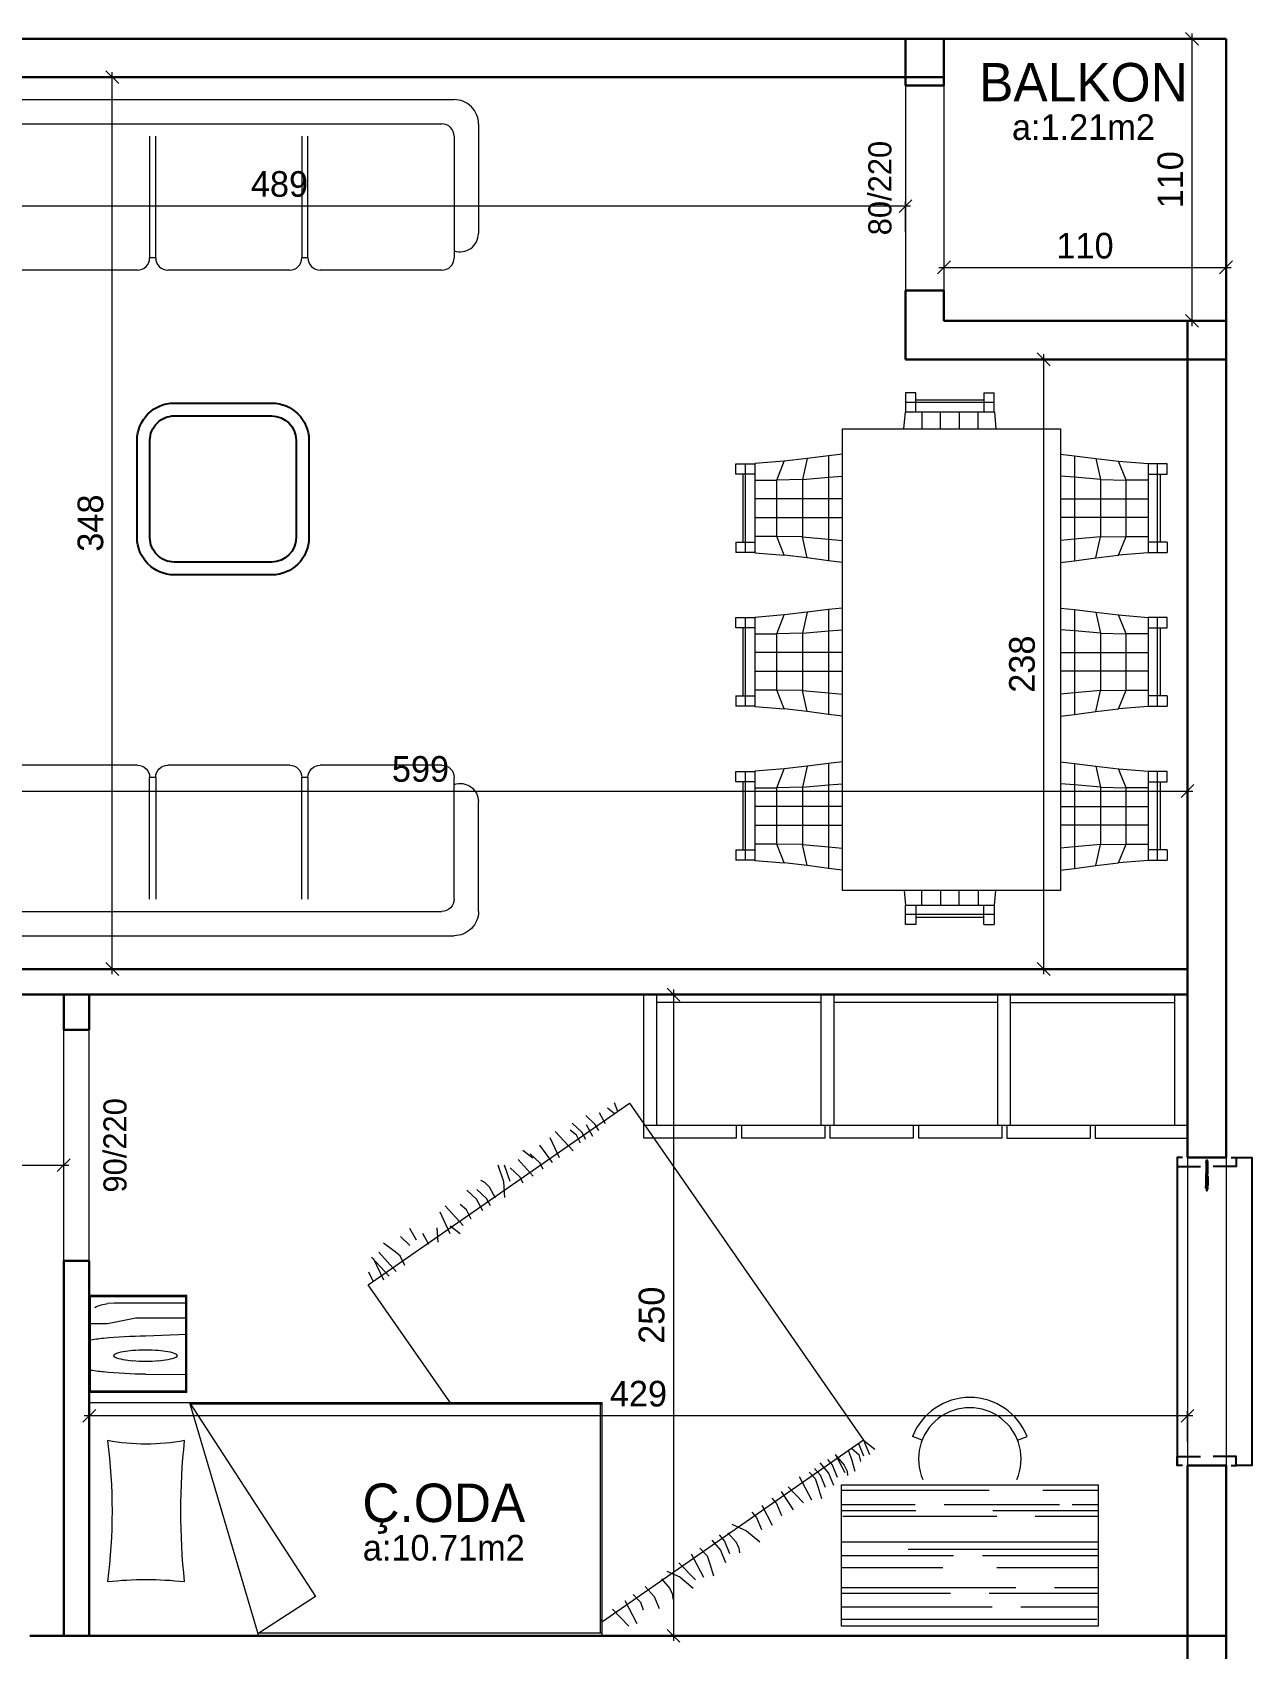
# Model space of a CAD drawing. Header units: centimetres. Extents: x 562865 to 1310255, y -148070 to 32737.
# Drawn here: x 622133 to 622608, y 19083 to 19713 of the extents above; entities that cross this region are included whole.
import ezdxf
from ezdxf.enums import TextEntityAlignment as Align

# ---------------------------------------------------------------- set-up
doc = ezdxf.new("R2010")
doc.units = ezdxf.units.CM
doc.header["$LTSCALE"] = 2.5
doc.layers.get('0').update_dxf_attribs({"color": 86})
for name, color, linetype in [('alan', 7, 'Continuous'), ('kapi-yazi', 7, 'Continuous'), ('mahal', 7, 'Continuous'), ('pencere', 7, 'Continuous')]:
    doc.layers.add(name, color=color, linetype=linetype)
for name, color, linetype, lineweight in [('DUVAR', 4, 'Continuous', 30), ('duvar-kesim', 7, 'Continuous', 0), ('iç ölçü', 106, 'Continuous', 18)]:
    doc.layers.add(name, color=color, linetype=linetype, lineweight=lineweight)
doc.styles.add('PINAR', font='comic.ttf')
doc.dimstyles.new('TEMİZ ÖLÇÜ', dxfattribs={"dimtxt": 10, "dimasz": 5, "dimexe": 1.8, "dimexo": 0.625, "dimgap": 3, "dimtad": 1, "dimdec": 0, "dimrnd": 0.5, "dimzin": 1, "dimdsep": 46, "dimtxsty": 'PINAR', "dimblk": 'OBLIQUE', "dimcen": 0.9, "dimdle": 2, "dimclrd": 256, "dimclre": 256, "dimclrt": 7, "dimadec": 0, "dimazin": 0, "dimtfac": 1, "dimtdec": 0, "dimtofl": 0, "dimtmove": 2, "dimatfit": 2, "dimfxl": 10, "dimfxlon": 1, "dimlwd": -1, "dimlwe": -1, "dimarcsym": 0})

# ---------------------------------------------------------------- blocks, each defined once
blk = doc.blocks.new('_Oblique')
at = {"color": 0, "linetype": 'ByBlock', "lineweight": -2}
blk.add_line((-0.5, -0.5), (0.5, 0.5), dxfattribs=at)
blk = doc.blocks.new('*D1385')
at = {"layer": 'Defpoints', "color": 0}
for p in [(622133.64, 19695.72), (622163.91, 19695.72), (622143.64, 19348.01)]:
    blk.add_point(p, dxfattribs=at)
at = {"layer": 'iç ölçü'}
for p, q in [((622153.91, 19695.72), (622165.71, 19695.72)), ((622163.91, 19346.01), (622163.91, 19697.72)), ((622153.91, 19348.01), (622165.71, 19348.01))]:
    blk.add_line(p, q, dxfattribs=at)
at = {"layer": 'iç ölçü', "linetype": 'ByBlock', "xscale": 5, "yscale": 5, "zscale": 5}
for p, rotation in [((622163.91, 19695.72), 90), ((622163.91, 19348.01), 270)]:
    blk.add_blockref('_Oblique', p, dxfattribs=dict(at, rotation=rotation))
at = {"layer": 'iç ölçü', "color": 7, "insert": (622155.45, 19521.87), "char_height": 10, "attachment_point": 5, "rotation": 90, "style": 'PINAR'}
blk.add_mtext('348', dxfattribs=at)
blk = doc.blocks.new('*D1386')
at = {"layer": 'Defpoints', "color": 0}
for p in [(621984.96, 19638.45), (622583.28, 19522.11), (622583.28, 19417.41)]:
    blk.add_point(p, dxfattribs=at)
at = {"layer": 'iç ölçü'}
for p, q in [((621984.96, 19427.41), (621984.96, 19415.61)), ((622583.28, 19427.41), (622583.28, 19415.61)), ((621982.96, 19417.41), (622585.28, 19417.41))]:
    blk.add_line(p, q, dxfattribs=at)
at = {"layer": 'iç ölçü', "linetype": 'ByBlock', "xscale": 5, "yscale": 5, "zscale": 5, "rotation": 180}
blk.add_blockref('_Oblique', (621984.96, 19417.41), dxfattribs=at)
at = {"layer": 'iç ölçü', "linetype": 'ByBlock', "xscale": 5, "yscale": 5, "zscale": 5}
blk.add_blockref('_Oblique', (622583.28, 19417.41), dxfattribs=at)
at = {"layer": 'iç ölçü', "color": 7, "insert": (622284.12, 19425.96), "char_height": 10, "attachment_point": 5, "style": 'PINAR'}
blk.add_mtext('599', dxfattribs=at)
blk = doc.blocks.new('*D1387')
at = {"layer": 'Defpoints', "color": 0}
for p in [(621984.96, 19645.43), (621984.96, 19638.45), (622473.28, 19632.63)]:
    blk.add_point(p, dxfattribs=at)
at = {"layer": 'iç ölçü'}
for p, q in [((622475.28, 19645.43), (621982.96, 19645.43)), ((621984.96, 19639.07), (621984.96, 19647.23)), ((622473.28, 19635.43), (622473.28, 19647.23))]:
    blk.add_line(p, q, dxfattribs=at)
at = {"layer": 'iç ölçü', "linetype": 'ByBlock', "xscale": 5, "yscale": 5, "zscale": 5, "rotation": 180}
blk.add_blockref('_Oblique', (621984.96, 19645.43), dxfattribs=at)
at = {"layer": 'iç ölçü', "linetype": 'ByBlock', "xscale": 5, "yscale": 5, "zscale": 5}
blk.add_blockref('_Oblique', (622473.28, 19645.43), dxfattribs=at)
at = {"layer": 'iç ölçü', "color": 7, "insert": (622229.12, 19654.03), "char_height": 10, "attachment_point": 5, "style": 'PINAR'}
blk.add_mtext('489', dxfattribs=at)
blk = doc.blocks.new('*D1388')
at = {"layer": 'Defpoints', "color": 0}
for p in [(622535.78, 19585.72), (622527.13, 19348.01), (622535.78, 19348.01)]:
    blk.add_point(p, dxfattribs=at)
at = {"layer": 'iç ölçü'}
for p, q in [((622527.13, 19587.72), (622527.13, 19346.01)), ((622535.15, 19585.72), (622525.33, 19585.72)), ((622535.15, 19348.01), (622525.33, 19348.01))]:
    blk.add_line(p, q, dxfattribs=at)
at = {"layer": 'iç ölçü', "linetype": 'ByBlock', "xscale": 5, "yscale": 5, "zscale": 5}
for p, rotation in [((622527.13, 19585.72), 90), ((622527.13, 19348.01), 270)]:
    blk.add_blockref('_Oblique', p, dxfattribs=dict(at, rotation=rotation))
at = {"layer": 'iç ölçü', "color": 7, "insert": (622518.75, 19466.87), "char_height": 10, "attachment_point": 5, "rotation": 90, "style": 'PINAR'}
blk.add_mtext('238', dxfattribs=at)
blk = doc.blocks.new('*D1344')
at = {"layer": 'Defpoints', "color": 0}
for p in [(622347.85, 19338.01), (622347.85, 19088.01), (622382.78, 19088.01)]:
    blk.add_point(p, dxfattribs=at)
at = {"layer": 'iç ölçü'}
for p, q in [((622372.78, 19338.01), (622384.58, 19338.01)), ((622382.78, 19340.01), (622382.78, 19086.01)), ((622372.78, 19088.01), (622384.58, 19088.01))]:
    blk.add_line(p, q, dxfattribs=at)
at = {"layer": 'iç ölçü', "linetype": 'ByBlock', "xscale": 5, "yscale": 5, "zscale": 5}
for p, rotation in [((622382.78, 19338.01), 90), ((622382.78, 19088.01), 270)]:
    blk.add_blockref('_Oblique', p, dxfattribs=dict(at, rotation=rotation))
at = {"layer": 'iç ölçü', "color": 7, "insert": (622374.3, 19213.01), "char_height": 10, "attachment_point": 5, "rotation": 90, "style": 'PINAR'}
blk.add_mtext('250', dxfattribs=at)
blk = doc.blocks.new('*D1345')
at = {"layer": 'Defpoints', "color": 0}
for p in [(622154.96, 19190.05), (622154.96, 19173.77), (622583.28, 19051.52)]:
    blk.add_point(p, dxfattribs=at)
at = {"layer": 'iç ölçü'}
for p, q in [((622154.96, 19183.77), (622154.96, 19171.97)), ((622585.28, 19173.77), (622152.96, 19173.77)), ((622583.28, 19163.77), (622583.28, 19175.57))]:
    blk.add_line(p, q, dxfattribs=at)
at = {"layer": 'iç ölçü', "linetype": 'ByBlock', "xscale": 5, "yscale": 5, "zscale": 5, "rotation": 180}
blk.add_blockref('_Oblique', (622154.96, 19173.77), dxfattribs=at)
at = {"layer": 'iç ölçü', "linetype": 'ByBlock', "xscale": 5, "yscale": 5, "zscale": 5}
blk.add_blockref('_Oblique', (622583.28, 19173.77), dxfattribs=at)
at = {"layer": 'iç ölçü', "color": 7, "insert": (622369.12, 19182.37), "char_height": 10, "attachment_point": 5, "style": 'PINAR'}
blk.add_mtext('429', dxfattribs=at)
blk = doc.blocks.new('*D1391')
at = {"layer": 'Defpoints', "color": 0}
for p in [(622144.96, 19271.51), (621984.96, 19259.25), (622144.96, 19259.25)]:
    blk.add_point(p, dxfattribs=at)
at = {"layer": 'iç ölçü'}
for p, q in [((621984.96, 19261.51), (621984.96, 19273.31)), ((622144.96, 19261.51), (622144.96, 19273.31)), ((621982.96, 19271.51), (622146.96, 19271.51))]:
    blk.add_line(p, q, dxfattribs=at)
at = {"layer": 'iç ölçü', "linetype": 'ByBlock', "xscale": 5, "yscale": 5, "zscale": 5, "rotation": 180}
blk.add_blockref('_Oblique', (621984.96, 19271.51), dxfattribs=at)
at = {"layer": 'iç ölçü', "linetype": 'ByBlock', "xscale": 5, "yscale": 5, "zscale": 5}
blk.add_blockref('_Oblique', (622144.96, 19271.51), dxfattribs=at)
at = {"layer": 'iç ölçü', "color": 7, "insert": (622064.96, 19280.02), "char_height": 10, "attachment_point": 5, "style": 'PINAR'}
blk.add_mtext('160', dxfattribs=at)
blk = doc.blocks.new('*D1394')
at = {"layer": 'Defpoints', "color": 0}
for p in [(622488.28, 19655.72), (622598.28, 19655.72), (622598.28, 19621.57)]:
    blk.add_point(p, dxfattribs=at)
at = {"layer": 'iç ölçü'}
for p, q in [((622488.28, 19631.57), (622488.28, 19619.77)), ((622598.28, 19631.57), (622598.28, 19619.77)), ((622486.28, 19621.57), (622600.28, 19621.57))]:
    blk.add_line(p, q, dxfattribs=at)
at = {"layer": 'iç ölçü', "linetype": 'ByBlock', "xscale": 5, "yscale": 5, "zscale": 5, "rotation": 180}
blk.add_blockref('_Oblique', (622488.28, 19621.57), dxfattribs=at)
at = {"layer": 'iç ölçü', "linetype": 'ByBlock', "xscale": 5, "yscale": 5, "zscale": 5}
blk.add_blockref('_Oblique', (622598.28, 19621.57), dxfattribs=at)
at = {"layer": 'iç ölçü', "color": 7, "insert": (622543.28, 19629.97), "char_height": 10, "attachment_point": 5, "style": 'PINAR'}
blk.add_mtext('110', dxfattribs=at)
blk = doc.blocks.new('*D1395')
at = {"layer": 'Defpoints', "color": 0}
for p in [(622585.03, 19710.72), (622591.23, 19710.72), (622591.23, 19600.72)]:
    blk.add_point(p, dxfattribs=at)
at = {"layer": 'iç ölçü'}
for p, q in [((622590.61, 19710.72), (622583.23, 19710.72)), ((622585.03, 19598.72), (622585.03, 19712.72)), ((622590.61, 19600.72), (622583.23, 19600.72))]:
    blk.add_line(p, q, dxfattribs=at)
at = {"layer": 'iç ölçü', "linetype": 'ByBlock', "xscale": 5, "yscale": 5, "zscale": 5}
for p, rotation in [((622585.03, 19710.72), 90), ((622585.03, 19600.72), 270)]:
    blk.add_blockref('_Oblique', p, dxfattribs=dict(at, rotation=rotation))
at = {"layer": 'iç ölçü', "color": 7, "insert": (622576.62, 19655.72), "char_height": 10, "attachment_point": 5, "rotation": 90, "style": 'PINAR'}
blk.add_mtext('110', dxfattribs=at)
blk = doc.blocks.new('Yatak-1b')
for p, q in [((-41.84, 200), (-41.84, 162)), ((-3.84, 200), (-41.84, 200)), ((-41.34, 199.5), (-41.34, 162.5)), ((-4.34, 199.5), (-41.34, 199.5)), ((-4.34, 162.5), (-4.34, 199.5)), ((-3.84, 162), (-3.84, 200)), ((91, 200), (0, 200)), ((0, 200), (0, 0)), ((91, 135.49), (91, 200)), ((-3.84, 162), (-41.84, 162)), ((-41.34, 162.5), (-4.34, 162.5)), ((91, 135.49), (91, 0)), ((91, 0), (0, 0))]:
    blk.add_line(p, q)
at = {"color": 33}
for p, q in [((-30.61, 192.93), (-30.61, 200)), ((-38.77, 190.26), (-38.52, 192.73)), ((-38.77, 162), (-38.77, 190.26)), ((-32.82, 181.86), (-30.61, 192.93)), ((-18.26, 190.4), (-18.88, 190.01)), ((-17.64, 190.01), (-18.26, 190.4)), ((-32.82, 162), (-32.82, 181.86)), ((-25.94, 178.05), (-26.6, 162)), ((-11.02, 178.05), (-10.96, 162)), ((-18.88, 166.12), (-18.26, 165.73)), ((-18.26, 165.73), (-17.64, 166.12)), ((0, 160.94), (75.67, 111.85)), ((0, 160.94), (91, 134.01)), ((75.67, 111.85), (89.99, 133.93))]:
    blk.add_line(p, q, dxfattribs=at)
at = {"color": 8}
for p, q in [((0.6, 160.76), (0.6, 0)), ((89.99, 0), (89.99, 133.93)), ((-49.19, 83.08), (-56.71, 89.9)), ((-47.74, 85.17), (-56.13, 89.18)), ((-47.07, 89.15), (-50.79, 90.94)), ((-59.17, 81.3), (-62.11, 85.23)), ((-51.11, 80.31), (-58.63, 87.13)), ((-61.26, 74.95), (-64.74, 78.69)), ((-57.12, 78.8), (-59.17, 81.3)), ((-53.41, 77.01), (-57.12, 78.8)), ((-63.33, 72.44), (-67.89, 74.95)), ((-61.55, 67.53), (-65.89, 69.88)), ((-65.78, 59.22), (-74.17, 63.22)), ((-62.52, 63.9), (-68.03, 64.28)), ((-69.04, 54.26), (-76.67, 61.18)), ((-65.81, 55.34), (-68.75, 59.28)), ((-79.3, 48.99), (-82.78, 52.74)), ((-75.16, 52.84), (-77.21, 55.35)), ((-71.45, 51.06), (-75.16, 52.84)), ((-85.76, 45.75), (-86.51, 47.37)), ((-83.93, 43.92), (-85.76, 45.75)), ((-79.54, 45.15), (-83.02, 48.9)), ((-76.66, 43.57), (-79.54, 45.15)), ((-74.74, 46.49), (-79.3, 48.99)), ((-86.12, 35.9), (-92.56, 38.14)), ((-86.07, 38.32), (-92.51, 40.57)), ((-79.85, 37.9), (-86.07, 38.32)), ((-79.59, 41.57), (-83.93, 43.92)), ((-88.24, 26.9), (-94.75, 32.8)), ((-87.99, 32.08), (-91.46, 35.83)), ((-85.56, 30.75), (-87.99, 32.08)), ((-95.29, 26.97), (-98.24, 30.9)), ((-93.4, 24.29), (-96.88, 28.04)), ((-95.4, 16.61), (-103.17, 20.32)), ((-93.5, 19.33), (-100.38, 24.33)), ((-90.98, 22.96), (-93.4, 24.29)), ((-98.05, 11.36), (-105.67, 18.28)), ((-108.44, 2.66), (-111.92, 6.4)), ((-105.41, 7.93), (-108.89, 11.68)), ((-104.17, 9.94), (-106.21, 12.44)), ((-102.53, 6.35), (-105.41, 7.93)), ((-101.07, 8.45), (-104.17, 9.94)), ((-108.59, -1.33), (-112.93, 1.02)), ((-106.02, 1.32), (-108.44, 2.66)), ((-103.74, 3.58), (-108.3, 6.09)), ((89.99, 0.6), (0, 0.6)), ((-113.47, -6.12), (-116.77, -4.82)), ((-112.66, -4.63), (-114.7, -2.13)), ((80.54, -4), (87.22, -10.46)), ((74.87, -12.16), (77.84, -15.01)), ((77.17, -8.85), (86.18, -13.52)), ((71.74, -16.83), (75.67, -20.23)), ((77.84, -15.01), (80.9, -16.06)), ((68.82, -23.09), (72.54, -26.34)), ((75.67, -20.23), (80.4, -22.19)), ((62.51, -29.95), (69.18, -36.42)), ((65.76, -25.26), (68.03, -30.3)), ((68.03, -30.3), (72.38, -35.55)), ((72.54, -26.34), (74.88, -27.42)), ((74.88, -27.42), (76.67, -27.55)), ((59, -34.74), (68.14, -39.47)), ((53.7, -42.79), (57.63, -46.19)), ((56.83, -38.11), (59.8, -40.97)), ((59.8, -40.97), (62.86, -42.01)), ((62.86, -42.01), (67.57, -43.4)), ((50.78, -49.05), (54.5, -52.29)), ((51.63, -45.6), (54.12, -47.75)), ((54.12, -47.75), (58.84, -49.71)), ((57.63, -46.19), (62.36, -48.14)), ((47.43, -50.57), (49.99, -56.25)), ((49.99, -56.25), (54.34, -61.5)), ((54.5, -52.29), (56.84, -53.37)), ((56.84, -53.37), (58.63, -53.51)), ((40.04, -62.27), (47.84, -66.31)), ((42.72, -58.41), (44.81, -60.22)), ((44.81, -60.22), (49.53, -62.18)), ((37.31, -66.2), (39.4, -68.01)), ((39.4, -68.01), (44.12, -69.97)), ((32.89, -72.56), (39.08, -78.55)), ((34.78, -69.84), (41.86, -74.54)), ((27.22, -80.72), (29.7, -83.1)), ((28.89, -76.87), (38.03, -81.61)), ((22.27, -87.84), (24.36, -89.65)), ((23.59, -84.92), (27.53, -88.32)), ((25.76, -82.82), (28.25, -84.97)), ((28.25, -84.97), (32.97, -86.93)), ((29.7, -83.1), (32.75, -84.15)), ((32.75, -84.15), (37.47, -85.53)), ((20.13, -90.91), (27.33, -94.64)), ((20.67, -91.18), (24.39, -94.43)), ((24.36, -89.65), (29.08, -91.61)), ((24.39, -94.43), (26.74, -95.51)), ((27.53, -88.32), (32.25, -90.28)), ((16.04, -99.92), (20.76, -101.87)), ((17.89, -97.42), (20.25, -100.06)), ((19, -96.14), (22.05, -97.19)), ((20.25, -100.06), (22.93, -100.82)), ((22.05, -97.19), (26.77, -98.57)), ((22.93, -100.82), (23.01, -100.87)), ((26.74, -95.51), (28.52, -95.64)), ((14.74, -101.98), (20.3, -104.23)), ((14.74, -101.98), (18.18, -106.4))]:
    blk.add_line(p, q, dxfattribs=at)
at = {"color": 33}
blk.add_lwpolyline([(0.6, 58.91), (-45.85, 91.2), (-116.64, -10.66), (14.74, -101.98), (85.53, -0.12), (84.49, 0.6)], dxfattribs=at)
for centre, radius, start, end in [((-23.6, 191.24), 15, 154.00852, 174.28557), ((56.8, 185.92), 82.34, 170.15442, 174.01793), ((-94.18, 185.92), 82.75, 5.98206, 9.79577), ((131.89, 178.05), 157.84, 174.01794, 180), ((-5.93, 184.2), 14.19, 155.8434, 169.47569), ((-30.59, 184.2), 14.19, 10.52432, 24.15659), ((-169.27, 178.05), 158.25, 0, 5.98207), ((-66.67, 177.87), 82.89, 349.57411, 10.42589), ((42.35, 412.24), 221.09, 262.85499, 277.14501), ((205.69, 177.87), 136.67, 173.69908, 186.30092), ((45.83, 178.06), 66.38, 175.59963, 180), ((13.83, 180.53), 34.29, 169.47569, 175.59966), ((-50.35, 180.53), 34.29, 4.40038, 10.52429), ((-82.35, 178.06), 66.38, 0, 4.40034), ((45.83, 178.06), 66.38, 180, 184.40034), ((-82.35, 178.06), 66.38, 355.59963, 0), ((13.83, 175.6), 34.29, 184.40038, 190.52429), ((-50.35, 175.6), 34.29, 349.4757, 355.59966), ((-5.93, 171.93), 14.19, 190.5243, 204.1566), ((-30.59, 171.93), 14.19, 335.8434, 349.47569), ((42.35, -94.99), 259.31, 83.91241, 96.08759)]:
    blk.add_arc(centre, radius, start, end, dxfattribs=at)
blk = doc.blocks.new('A$C355D1F9A')
for p, q in [((0, 0), (0, 212)), ((56, 212), (0, 212)), ((51, 212), (51, 0)), ((56, 176), (56, 212)), ((51, 207), (0, 207)), ((3, 143), (3, 207)), ((51, 176), (56, 176)), ((51, 174), (56, 174)), ((56, 141.5), (56, 174)), ((51, 143), (0, 143)), ((51, 141.5), (56, 141.5)), ((51, 139.5), (56, 139.5)), ((56, 139.5), (56, 107)), ((51, 138), (0, 138)), ((3, 138), (3, 74)), ((51, 107), (56, 107)), ((51, 105), (56, 105)), ((56, 105), (56, 72.5)), ((0, 74), (51, 74)), ((51, 72.5), (56, 72.5)), ((51, 70.5), (56, 70.5)), ((56, 70.5), (56, 38)), ((0, 69), (51, 69)), ((3, 69), (3, 5)), ((51, 38), (56, 38)), ((51, 36), (56, 36)), ((56, 36), (56, 0)), ((51, 5), (0, 5)), ((56, 0), (0, 0))]:
    blk.add_line(p, q)
blk = doc.blocks.new('Table-4')
at = {"color": 33}
for p, q in [((-18.61, 72.46), (-22.33, 73.93)), ((18.61, 72.46), (22.33, 73.93)), ((-50, 0), (-50, 55)), ((-50, 55), (50, 55)), ((50, 55), (50, 0)), ((50, 0), (-50, 0))]:
    blk.add_line(p, q, dxfattribs=at)
at = {"color": 8}
for p, q in [((-50, 52.95), (7.5, 52.95)), ((28.5, 52.95), (50, 52.95)), ((-50, 47.4), (-21.3, 47.4)), ((-50, 45), (-21, 45)), ((-10.05, 47.4), (34.95, 47.4)), ((9, 45), (50, 45)), ((39.9, 47.4), (50, 47.4)), ((-49.5, 42.9), (10.5, 42.9)), ((25.5, 42.9), (50, 42.9)), ((-50, 32.85), (50, 32.85)), ((-50, 27.45), (-6.3, 27.45)), ((-24, 30), (50, 30)), ((4.95, 27.45), (49.95, 27.45)), ((-50, 22.8), (-10.5, 22.8)), ((10.5, 22.8), (50, 22.8)), ((-50, 15), (18, 15)), ((-50, 12.75), (-7.5, 12.75)), ((7.5, 12.75), (50, 12.75)), ((33, 15), (50, 15)), ((-50, 7.5), (8.7, 7.5)), ((19.95, 7.5), (50, 7.5)), ((-50, 2.7), (49.5, 2.7))]:
    blk.add_line(p, q, dxfattribs=at)
at = {"color": 33}
blk.add_arc((0, 65.13), 24, 21.5068, 158.4932, dxfattribs=at)
at = {"color": 0}
blk.add_arc((0, 65.13), 20, 336.31075, 203.68925, dxfattribs=at)
blk = doc.blocks.new('fm-win2')
at = {"color": 8, "linetype": 'Continuous'}
for p, q in [((11, 1.4), (11, 0.2)), ((11, 1.4), (54.3, 1.4)), ((11, 0.2), (54.3, 0.2)), ((12, 1.4), (12, 0.2)), ((12.8, 3), (52.5, 3)), ((53.3, 1.4), (53.3, 0.2)), ((54.3, 1.4), (54.3, 0.2)), ((63.9, 0.3), (63.9, -0.9)), ((63.9, 0.3), (103.2, 0.3)), ((64.9, 0.3), (64.9, -0.9)), ((102.2, 0.3), (102.2, -0.9)), ((103.2, 0.3), (103.2, -0.9)), ((12.9, -1.9), (52.3, -1.9)), ((63.9, -0.9), (103.2, -0.9)), ((65.4, -3.3), (101.6, -3.3))]:
    blk.add_line(p, q, dxfattribs=at)
at = {"linetype": 'Continuous'}
for points in [[(7, -1.8), (0, -1.8), (0, 1.8), (7, 1.8)], [(7.5, -1.7), (7.5, -0.1), (7.2, -0.1), (7.2, 0.2), (7.5, 0.2), (7.5, 0.7), (7.2, 0.7), (7.2, 1), (7.5, 1), (7.5, 2), (6.2, 2), (6.2, 2.7), (5.6, 2.7), (5.5, 2), (5.2, 2), (5.4, 3), (12.5, 3), (12.7, 2), (12.4, 2), (12.3, 2.7), (11.7, 2.7), (11.7, 2), (10.5, 2), (10.5, 1), (10.8, 1), (10.8, 0.7), (10.5, 0.7), (10.5, 0.2), (10.8, 0.2), (10.8, -0.1), (10.5, -0.1), (10.5, -1.7), (10.8, -1.7), (10.8, -2), (7.2, -2), (7.2, -1.7)], [(58, 2), (59.2, 2), (59.2, 2.7), (59.8, 2.7), (59.9, 2), (60.2, 2), (60, 3), (52.8, 3), (52.6, 2), (52.9, 2), (53, 2.7), (53.5, 2.7), (53.5, 2), (54.7, 2), (54.7, 1), (54.4, 1), (54.4, 0.7), (54.7, 0.7), (54.7, 0.2), (54.4, 0.2), (54.4, -0.1), (54.7, -0.1), (54.7, -1.7), (54.4, -1.7), (54.4, -2), (58.3, -2), (58.3, -1.7), (58, -1.7), (58, -0.1), (58.3, -0.1), (58.3, 0.2), (58, 0.2), (58, 0.7), (58.3, 0.7), (58.3, 1), (58, 1)], [(63.1, -1.2), (63.1, 0.9), (63.9, 0.9), (63.9, 1.6), (64.4, 1.6), (64.5, 0.9), (64.9, 0.9), (64.7, 1.9), (59.8, 1.9), (59.8, 1.6), (59.9, 1.6), (59.9, 0.8), (59.1, 0.8), (59.1, -0.2), (60.1, -0.2), (60.1, -1.8), (59.1, -1.8), (59.1, -2.3), (57.5, -2.3), (57.5, -3.5), (63.4, -3.5), (63.4, -3.2), (63.1, -3.2), (63.1, -1.4), (63.4, -1.4), (63.4, -1.2)], [(104, -1.4), (103.7, -1.4), (103.7, -1.2), (104, -1.2), (104, 0.9), (103.1, 0.9), (103.1, 1.6), (102.6, 1.6), (102.5, 0.9), (102.2, 0.9), (102.4, 1.9), (107.3, 1.9), (107.3, 1.6), (107.2, 1.6), (107.2, 0.8), (108, 0.8), (108, -0.2), (107, -0.2), (107, -1.8), (108, -1.8), (108, -2.3), (109.5, -2.3), (109.5, -3.5), (103.7, -3.5), (103.7, -3.2), (104, -3.2)], [(109, 0.7), (108.7, 0.7), (108.7, 1), (109, 1), (109, 2), (107.8, 2), (107.8, 2.7), (107.2, 2.7), (107.1, 2), (106.8, 2), (107, 3), (114.4, 3), (114.6, 2), (114.2, 2), (114.1, 2.7), (113.6, 2.7), (113.6, 2), (112.3, 2), (112.3, 1), (112.6, 1), (112.6, 0.7), (112.3, 0.7), (112.3, 0.2), (112.6, 0.2), (112.6, -0.1), (112.3, -0.1), (112.3, -1.7), (112.6, -1.7), (112.6, -2), (108.7, -2), (108.7, -1.7), (109, -1.7), (109, -0.1), (108.7, -0.1), (108.7, 0.2), (109, 0.2)], [(113, -1.8), (120, -1.8), (120, 1.8), (113, 1.8)]]:
    blk.add_lwpolyline(points, close=True, dxfattribs=at)
at = {"color": 8, "linetype": 'Continuous'}
blk.add_lwpolyline([(63.4, 1.9), (65.2, 3.7), (101.8, 3.7), (103.6, 1.9)], dxfattribs=at)
for points in [[(10.9, -1.4), (10.9, -1.9), (12.6, -1.9), (12.6, -0.5), (12.3, -0.5), (12.3, -1), (11.8, -1), (11.8, -0.5), (11.5, -0.5), (11.5, -1.1), (10.7, -1.1), (10.7, -0.5), (10.6, -0.5), (10.6, -1.4)], [(54.3, -1.4), (54.3, -1.9), (52.6, -1.9), (52.6, -0.5), (52.9, -0.5), (52.9, -1), (53.4, -1), (53.4, -0.5), (53.7, -0.5), (53.7, -1.1), (54.5, -1.1), (54.5, -0.5), (54.6, -0.5), (54.6, -1.4)], [(63.2, -2.4), (63.5, -2.4), (63.5, -3.3), (65.2, -3.3), (65.2, -1.6), (64.9, -1.6), (64.9, -2.1), (64.4, -2.1), (64.4, -1.6), (64.1, -1.6), (64.1, -2.1), (63.3, -2.1), (63.3, -1.6), (63.2, -1.6)], [(103.9, -2.4), (103.6, -2.4), (103.6, -3.3), (101.9, -3.3), (101.9, -1.6), (102.2, -1.6), (102.2, -2.1), (102.7, -2.1), (102.7, -1.6), (103, -1.6), (103, -2.1), (103.8, -2.1), (103.8, -1.6), (103.9, -1.6)]]:
    blk.add_lwpolyline(points, close=True, dxfattribs=at)
blk = doc.blocks.new('A$C29BB3DDB')
at = {"color": 33}
for p, q in [((66.2, 207.23), (66.2, 199.8)), ((70.21, 207.23), (66.2, 207.23)), ((100.78, 203.42), (66.2, 203.42)), ((70.21, 199.8), (70.21, 207.23)), ((70.21, 204.47), (96.77, 204.47)), ((96.77, 207.23), (96.77, 199.8)), ((96.77, 207.23), (100.78, 207.23)), ((100.78, 199.8), (100.78, 207.23)), ((66.13, 199.8), (100.91, 199.8)), ((0, 179.59), (7.43, 179.59)), ((0, 175.58), (0, 179.59)), ((3.81, 145.01), (3.81, 179.59)), ((7.43, 179.66), (7.43, 144.88)), ((160.8, 179.66), (160.8, 144.88)), ((168.23, 179.59), (160.8, 179.59)), ((164.41, 145.01), (164.41, 179.59)), ((168.23, 175.58), (168.23, 179.59)), ((7.43, 175.58), (0, 175.58)), ((2.76, 175.58), (2.76, 149.02)), ((160.8, 175.58), (168.23, 175.58)), ((165.46, 175.58), (165.46, 149.02)), ((0, 149.02), (7.43, 149.02)), ((0, 149.02), (0, 145.01)), ((7.43, 145.01), (0, 145.01)), ((168.23, 149.02), (160.8, 149.02)), ((160.8, 145.01), (168.23, 145.01)), ((168.23, 149.02), (168.23, 145.01)), ((0, 119.64), (7.43, 119.64)), ((0, 115.63), (0, 119.64)), ((7.43, 115.63), (0, 115.63)), ((2.76, 115.63), (2.76, 89.07)), ((3.81, 85.06), (3.81, 119.64)), ((7.43, 119.7), (7.43, 84.93)), ((160.8, 119.7), (160.8, 84.93)), ((168.23, 119.64), (160.8, 119.64)), ((160.8, 115.63), (168.23, 115.63)), ((164.41, 85.06), (164.41, 119.64)), ((165.46, 115.63), (165.46, 89.07)), ((168.23, 115.63), (168.23, 119.64)), ((0, 89.07), (7.43, 89.07)), ((0, 89.07), (0, 85.06)), ((168.23, 89.07), (160.8, 89.07)), ((168.23, 89.07), (168.23, 85.06)), ((7.43, 85.06), (0, 85.06)), ((160.8, 85.06), (168.23, 85.06)), ((0, 59.62), (7.43, 59.62)), ((0, 55.61), (0, 59.62)), ((3.81, 25.04), (3.81, 59.62)), ((7.43, 59.68), (7.43, 24.91)), ((160.8, 59.68), (160.8, 24.91)), ((168.23, 59.62), (160.8, 59.62)), ((164.41, 25.04), (164.41, 59.62)), ((168.23, 55.61), (168.23, 59.62)), ((7.43, 55.61), (0, 55.61)), ((2.76, 55.61), (2.76, 29.05)), ((160.8, 55.61), (168.23, 55.61)), ((165.46, 55.61), (165.46, 29.05)), ((0, 29.05), (7.43, 29.05)), ((0, 29.05), (0, 25.04)), ((168.23, 29.05), (160.8, 29.05)), ((168.23, 29.05), (168.23, 25.04)), ((7.43, 25.04), (0, 25.04)), ((160.8, 25.04), (168.23, 25.04)), ((66.13, 7.43), (100.91, 7.43)), ((66.2, 0), (66.2, 7.43)), ((70.21, 7.43), (70.21, 0)), ((96.77, 0), (96.77, 7.43)), ((100.78, 7.43), (100.78, 0)), ((100.78, 3.81), (66.2, 3.81)), ((70.21, 2.76), (96.77, 2.76)), ((70.21, 0), (66.2, 0)), ((96.77, 0), (100.78, 0))]:
    blk.add_line(p, q, dxfattribs=at)
for p, q in [((65.6, 193.2), (66.13, 199.8)), ((72.58, 199.8), (72.58, 193.2)), ((79.87, 193.2), (79.87, 199.8)), ((87.17, 199.8), (87.17, 193.2)), ((94.53, 193.2), (94.53, 199.8)), ((100.91, 199.8), (101.44, 193.2)), ((41.61, 13.21), (41.61, 193.2)), ((41.61, 193.2), (126.61, 193.2)), ((126.61, 193.2), (126.61, 13.21)), ((41.61, 183.27), (36.16, 182.68)), ((126.61, 183.27), (132.07, 182.68)), ((18.93, 180.58), (7.43, 179.66)), ((15.97, 173.21), (18.93, 180.58)), ((27.81, 181.63), (18.93, 180.58)), ((27.81, 181.63), (25.97, 173.48)), ((36.16, 182.68), (27.81, 181.63)), ((36.16, 182.68), (36.16, 141.79)), ((132.07, 182.68), (132.07, 141.79)), ((132.07, 182.68), (140.42, 181.63)), ((140.42, 181.63), (142.26, 173.48)), ((140.42, 181.63), (149.29, 180.58)), ((152.25, 173.21), (149.29, 180.58)), ((149.29, 180.58), (160.8, 179.66)), ((7.43, 173.21), (15.97, 173.21)), ((25.97, 173.48), (15.97, 173.21)), ((15.97, 151.26), (15.97, 173.21)), ((25.97, 173.48), (36.16, 174.33)), ((25.97, 173.48), (25.97, 151.06)), ((36.16, 174.33), (41.61, 174.73)), ((132.07, 174.33), (126.61, 174.73)), ((142.26, 173.48), (132.07, 174.33)), ((142.26, 173.48), (152.25, 173.21)), ((142.26, 173.48), (142.26, 151.06)), ((152.25, 151.26), (152.25, 173.21)), ((160.8, 173.21), (152.25, 173.21)), ((41.61, 165.92), (7.43, 165.92)), ((126.61, 165.92), (160.8, 165.92)), ((7.43, 158.62), (41.61, 158.62)), ((160.8, 158.62), (126.61, 158.62)), ((15.97, 151.26), (7.43, 151.26)), ((25.97, 151.06), (15.97, 151.26)), ((18.93, 143.96), (15.97, 151.26)), ((142.26, 151.06), (152.25, 151.26)), ((149.29, 143.96), (152.25, 151.26)), ((152.25, 151.26), (160.8, 151.26)), ((27.81, 142.91), (25.97, 151.06)), ((25.97, 151.06), (36.16, 150.21)), ((36.16, 150.21), (41.61, 149.68)), ((132.07, 150.21), (126.61, 149.68)), ((142.26, 151.06), (132.07, 150.21)), ((140.42, 142.91), (142.26, 151.06)), ((7.43, 144.88), (18.93, 143.96)), ((27.81, 142.91), (18.93, 143.96)), ((36.16, 141.79), (27.81, 142.91)), ((41.68, 141.13), (36.16, 141.79)), ((126.55, 141.13), (132.07, 141.79)), ((132.07, 141.79), (140.42, 142.91)), ((140.42, 142.91), (149.29, 143.96)), ((160.8, 144.88), (149.29, 143.96)), ((18.93, 120.62), (7.43, 119.7)), ((15.97, 113.26), (18.93, 120.62)), ((27.81, 121.68), (18.93, 120.62)), ((27.81, 121.68), (25.97, 113.52)), ((36.16, 122.73), (27.81, 121.68)), ((41.61, 123.32), (36.16, 122.73)), ((36.16, 122.73), (36.16, 81.84)), ((126.61, 123.32), (132.07, 122.73)), ((132.07, 122.73), (132.07, 81.84)), ((132.07, 122.73), (140.42, 121.68)), ((140.42, 121.68), (149.29, 120.62)), ((140.42, 121.68), (142.26, 113.52)), ((152.25, 113.26), (149.29, 120.62)), ((149.29, 120.62), (160.8, 119.7)), ((25.97, 113.52), (15.97, 113.26)), ((25.97, 113.52), (36.16, 114.38)), ((25.97, 113.52), (25.97, 91.11)), ((36.16, 114.38), (41.61, 114.77)), ((132.07, 114.38), (126.61, 114.77)), ((142.26, 113.52), (132.07, 114.38)), ((142.26, 113.52), (152.25, 113.26)), ((142.26, 113.52), (142.26, 91.11)), ((7.43, 113.26), (15.97, 113.26)), ((15.97, 91.3), (15.97, 113.26)), ((152.25, 91.3), (152.25, 113.26)), ((160.8, 113.26), (152.25, 113.26)), ((41.61, 105.96), (7.43, 105.96)), ((126.61, 105.96), (160.8, 105.96)), ((7.43, 98.67), (41.61, 98.67)), ((160.8, 98.67), (126.61, 98.67)), ((15.97, 91.3), (7.43, 91.3)), ((25.97, 91.11), (15.97, 91.3)), ((18.93, 84.01), (15.97, 91.3)), ((27.81, 82.96), (25.97, 91.11)), ((25.97, 91.11), (36.16, 90.25)), ((36.16, 90.25), (41.61, 89.73)), ((132.07, 90.25), (126.61, 89.73)), ((142.26, 91.11), (132.07, 90.25)), ((140.42, 82.96), (142.26, 91.11)), ((142.26, 91.11), (152.25, 91.3)), ((149.29, 84.01), (152.25, 91.3)), ((152.25, 91.3), (160.8, 91.3)), ((7.43, 84.93), (18.93, 84.01)), ((27.81, 82.96), (18.93, 84.01)), ((36.16, 81.84), (27.81, 82.96)), ((132.07, 81.84), (140.42, 82.96)), ((140.42, 82.96), (149.29, 84.01)), ((160.8, 84.93), (149.29, 84.01)), ((41.68, 81.18), (36.16, 81.84)), ((126.55, 81.18), (132.07, 81.84)), ((41.61, 63.3), (36.16, 62.71)), ((126.61, 63.3), (132.07, 62.71)), ((18.93, 60.6), (7.43, 59.68)), ((15.97, 53.24), (18.93, 60.6)), ((27.81, 61.66), (18.93, 60.6)), ((27.81, 61.66), (25.97, 53.5)), ((36.16, 62.71), (27.81, 61.66)), ((36.16, 62.71), (36.16, 21.82)), ((132.07, 62.71), (132.07, 21.82)), ((132.07, 62.71), (140.42, 61.66)), ((140.42, 61.66), (149.29, 60.6)), ((140.42, 61.66), (142.26, 53.5)), ((149.29, 60.6), (160.8, 59.68)), ((152.25, 53.24), (149.29, 60.6)), ((7.43, 53.24), (15.97, 53.24)), ((25.97, 53.5), (15.97, 53.24)), ((15.97, 31.29), (15.97, 53.24)), ((25.97, 53.5), (36.16, 54.36)), ((25.97, 53.5), (25.97, 31.09)), ((36.16, 54.36), (41.61, 54.75)), ((132.07, 54.36), (126.61, 54.75)), ((142.26, 53.5), (132.07, 54.36)), ((142.26, 53.5), (142.26, 31.09)), ((142.26, 53.5), (152.25, 53.24)), ((152.25, 31.29), (152.25, 53.24)), ((160.8, 53.24), (152.25, 53.24)), ((41.61, 45.94), (7.43, 45.94)), ((126.61, 45.94), (160.8, 45.94)), ((7.43, 38.65), (41.61, 38.65)), ((160.8, 38.65), (126.61, 38.65)), ((15.97, 31.29), (7.43, 31.29)), ((25.97, 31.09), (15.97, 31.29)), ((18.93, 23.99), (15.97, 31.29)), ((25.97, 31.09), (36.16, 30.23)), ((27.81, 22.94), (25.97, 31.09)), ((36.16, 30.23), (41.61, 29.71)), ((132.07, 30.23), (126.61, 29.71)), ((142.26, 31.09), (132.07, 30.23)), ((140.42, 22.94), (142.26, 31.09)), ((142.26, 31.09), (152.25, 31.29)), ((149.29, 23.99), (152.25, 31.29)), ((152.25, 31.29), (160.8, 31.29)), ((7.43, 24.91), (18.93, 23.99)), ((27.81, 22.94), (18.93, 23.99)), ((36.16, 21.82), (27.81, 22.94)), ((41.68, 21.16), (36.16, 21.82)), ((126.55, 21.16), (132.07, 21.82)), ((132.07, 21.82), (140.42, 22.94)), ((140.42, 22.94), (149.29, 23.99)), ((160.8, 24.91), (149.29, 23.99)), ((126.61, 13.21), (41.61, 13.21)), ((65.67, 13.21), (66.13, 7.43)), ((72.58, 7.43), (72.58, 13.21)), ((79.87, 13.21), (79.87, 7.43)), ((87.17, 7.43), (87.17, 13.21)), ((94.53, 13.21), (94.53, 7.43)), ((100.91, 7.43), (101.37, 13.21))]:
    blk.add_line(p, q)
blk = doc.blocks.new('A$C3A3D5CC0')
at = {"color": 33}
for p, q in [((9.5, 194.75), (52.25, 194.75)), ((0, 9.5), (0, 185.25)), ((52.25, 0), (9.5, 0))]:
    blk.add_line(p, q, dxfattribs=at)
for p, q in [((14.25, 185.25), (61.75, 185.25)), ((9.5, 14.25), (9.5, 180.5)), ((66.5, 180.5), (66.5, 133)), ((61.75, 128.25), (14.25, 128.25)), ((61.75, 128.25), (61.75, 125.87)), ((14.25, 125.87), (61.75, 125.87)), ((66.5, 121.12), (66.5, 73.62)), ((61.75, 68.87), (14.25, 68.87)), ((14.25, 66.5), (61.75, 66.5)), ((61.75, 68.87), (61.75, 66.5)), ((9.5, 14.25), (9.5, 61.75)), ((66.5, 61.75), (66.5, 14.25)), ((61.75, 9.5), (14.25, 9.5))]:
    blk.add_line(p, q)
for centre, radius, start, end in [((9.5, 185.25), 9.5, 89.99996, 180.00004), ((52.25, 187.62), 7.12, 340.52878, 90.00004), ((9.5, 9.5), 9.5, 179.99996, 270.00004), ((52.25, 7.12), 7.12, 269.99996, 19.47122)]:
    blk.add_arc(centre, radius, start, end, dxfattribs=at)
for centre, start, end in [((14.25, 180.5), 89.99996, 180.00004), ((61.75, 180.5), 359.99996, 90.00004), ((61.75, 133), 269.99996, 0.00004), ((61.75, 121.12), 359.99996, 90.00004), ((61.75, 73.62), 269.99996, 0.00004), ((61.75, 61.75), 359.99996, 90.00004), ((14.25, 14.25), 179.99996, 270.00004), ((61.75, 14.25), 269.99996, 0.00004)]:
    blk.add_arc(centre, 4.75, start, end)

msp = doc.modelspace()

# ---------------------------------------------------------------- linework, layer by layer
at = {"color": 33}
for points in [[(622173.59, 19554.18, -0.414214), (622188.09, 19568.68), (622226.09, 19568.68, -0.413154), (622240.59, 19554.23), (622240.59, 19516.13, -0.413154), (622226.09, 19501.68), (622188.09, 19501.68, -0.414214), (622173.59, 19516.18)], [(622178.59, 19554.18, -0.414214), (622188.09, 19563.68), (622226.09, 19563.68, -0.412904), (622235.59, 19554.22), (622235.59, 19516.14, -0.412904), (622226.09, 19506.68), (622188.09, 19506.68, -0.414214), (622178.59, 19516.18)]]:
    msp.add_lwpolyline(points, format="xyb", close=True, dxfattribs=at)
at = {"layer": 'DUVAR'}
for p, q in [((621874.64, 19710.72), (622598.28, 19710.72)), ((622473.28, 19692.5), (622473.28, 19710.72)), ((622488.28, 19692.5), (622488.28, 19710.72)), ((622598.28, 19710.72), (622598.28, 19274.47)), ((621874.64, 19695.72), (622488.28, 19695.72)), ((622488.28, 19692.5), (622473.28, 19692.5)), ((622473.28, 19585.72), (622473.28, 19612.5)), ((622488.28, 19612.5), (622473.28, 19612.5)), ((622488.28, 19600.72), (622488.28, 19612.5)), ((622488.28, 19600.72), (622598.28, 19600.72)), ((622583.28, 19600.72), (622583.28, 19274.47)), ((622473.28, 19585.72), (622598.28, 19585.72)), ((622086.05, 19348.01), (622583.28, 19348.01)), ((622086.05, 19338.01), (622583.28, 19338.01)), ((622144.96, 19338.01), (622144.96, 19324.26)), ((622154.96, 19338.01), (622154.96, 19324.26)), ((622144.96, 19324.26), (622154.96, 19324.26)), ((622583.28, 19274.47), (622598.28, 19274.47)), ((622144.96, 19234.26), (622144.96, 19088.01)), ((622144.96, 19234.26), (622154.96, 19234.26)), ((622154.96, 19234.26), (622154.96, 19088.01)), ((622583.28, 19154.47), (622583.28, 19078.01)), ((622583.28, 19154.47), (622598.28, 19154.47)), ((622598.28, 19154.47), (622598.28, 18833.01)), ((622131.82, 19088.01), (622598.28, 19088.01))]:
    msp.add_line(p, q, dxfattribs=at)
at = {"layer": 'duvar-kesim'}
for p, q in [((622473.28, 19692.5), (622473.28, 19612.5)), ((622488.28, 19692.5), (622488.28, 19612.5)), ((622144.96, 19234.26), (622144.96, 19324.26)), ((622154.96, 19234.26), (622154.96, 19324.26)), ((622583.28, 19274.47), (622583.28, 19154.47)), ((622598.28, 19274.47), (622598.28, 19154.47))]:
    msp.add_line(p, q, dxfattribs=at)
at = {"layer": 'iç ölçü'}
msp.add_lwpolyline([(621677.96, 19710.72), (622598.28, 19710.72), (622598.28, 18833.01), (621982.96, 18833.01), (621982.96, 18493.01)], dxfattribs=at)
at = {"layer": 'pencere'}
for points in [[(622581.28, 19274.47), (622579.28, 19274.47), (622579.28, 19270.97), (622588.28, 19270.97)], [(622579.28, 19274.47), (622579.28, 19154.47)], [(622600.28, 19274.47), (622602.28, 19274.47), (622602.28, 19270.97), (622593.28, 19270.97)], [(622602.28, 19274.47), (622608.28, 19274.47), (622608.28, 19154.47), (622602.28, 19154.47)], [(622581.28, 19154.47), (622579.28, 19154.47), (622579.28, 19157.97), (622588.28, 19157.97)], [(622600.28, 19154.47), (622602.28, 19154.47), (622602.28, 19157.97), (622593.28, 19157.97)]]:
    msp.add_lwpolyline(points, dxfattribs=at)

# ---------------------------------------------------------------- block references
at = {"layer": 'iç ölçü', "rotation": 270}
for name, p in [('A$C3A3D5CC0', (622111.98, 19687.01)), ('A$C355D1F9A', (622371.28, 19338.01))]:
    msp.add_blockref(name, p, dxfattribs=at)
at = {"layer": 'iç ölçü'}
for name, p in [('A$C29BB3DDB', (622407.08, 19365.43)), ('Table-4', (622498.35, 19091.84))]:
    msp.add_blockref(name, p, dxfattribs=at)
at = {"layer": 'iç ölçü', "xscale": -1}
for name, p, rotation in [('A$C3A3D5CC0', (622111.98, 19360.99), 270), ('Yatak-1b', (622354.96, 19179.01), 90)]:
    msp.add_blockref(name, p, dxfattribs=dict(at, rotation=rotation))
at = {"layer": 'pencere', "xscale": 0.0983333333333333, "yscale": 0.1, "zscale": 0.0983333333333333, "rotation": 270}
msp.add_blockref('fm-win2', (622590.78, 19273.47), dxfattribs=at)

# ---------------------------------------------------------------- texts
at = {"layer": 'alan', "style": 'PINAR'}
for s, p in [('a:1.21m2', (622542.66, 19671.27)), ('a:10.71m2', (622293.21, 19117.38))]:
    msp.add_text(s, height=10, dxfattribs=at).set_placement(p, align=Align.CENTER)
at = {"layer": 'kapi-yazi', "style": 'PINAR'}
for s, p in [('80/220', (622463.28, 19652.5)), ('90/220', (622164.96, 19279.26))]:
    msp.add_text(s, height=9, rotation=90, dxfattribs=at).set_placement(p, align=Align.MIDDLE_CENTER)
at = {"layer": 'mahal', "style": 'PINAR'}
for s, p in [('BALKON', (622542.66, 19686.27)), ('Ç.ODA', (622293.21, 19132.38))]:
    msp.add_text(s, height=15, dxfattribs=at).set_placement(p, align=Align.CENTER)

# ---------------------------------------------------------------- dimensions: what is measured, and where the dimension line sits
at = {"layer": 'iç ölçü'}
for base, p1, p2, picture, middle in [((622585.03, 19710.72), (622591.23, 19600.72), (622591.23, 19710.72), '*D1395', (622576.62, 19655.72)), ((622163.91, 19695.72), (622143.64, 19348.01), (622133.64, 19695.72), '*D1385', (622155.45, 19521.87)), ((622527.13, 19348.01), (622535.78, 19585.72), (622535.78, 19348.01), '*D1388', (622518.75, 19466.87)), ((622382.78, 19088.01), (622347.85, 19338.01), (622347.85, 19088.01), '*D1344', (622374.3, 19213.01))]:
    dim = msp.add_linear_dim(base=base, p1=p1, p2=p2, angle=90, dimstyle='TEMİZ ÖLÇÜ', override={"dimarcsym": 1}, dxfattribs=at)
    dim.commit()
    dim.dimension.update_dxf_attribs({"geometry": picture, "text_midpoint": middle})
for base, p1, p2, picture, middle in [((621984.96, 19645.43), (622473.28, 19632.63), (621984.96, 19638.45), '*D1387', (622229.12, 19654.03)), ((622598.28, 19621.57), (622488.28, 19655.72), (622598.28, 19655.72), '*D1394', (622543.28, 19629.97)), ((622583.28, 19417.41), (621984.96, 19638.45), (622583.28, 19522.11), '*D1386', (622284.12, 19425.96)), ((622144.96, 19271.51), (621984.96, 19259.25), (622144.96, 19259.25), '*D1391', (622064.96, 19280.02)), ((622154.96, 19173.77), (622583.28, 19051.52), (622154.96, 19190.05), '*D1345', (622369.12, 19182.37))]:
    dim = msp.add_linear_dim(base=base, p1=p1, p2=p2, dimstyle='TEMİZ ÖLÇÜ', override={"dimarcsym": 1}, dxfattribs=at)
    dim.commit()
    dim.dimension.update_dxf_attribs({"geometry": picture, "text_midpoint": middle})

doc.saveas('drawing.dxf')
